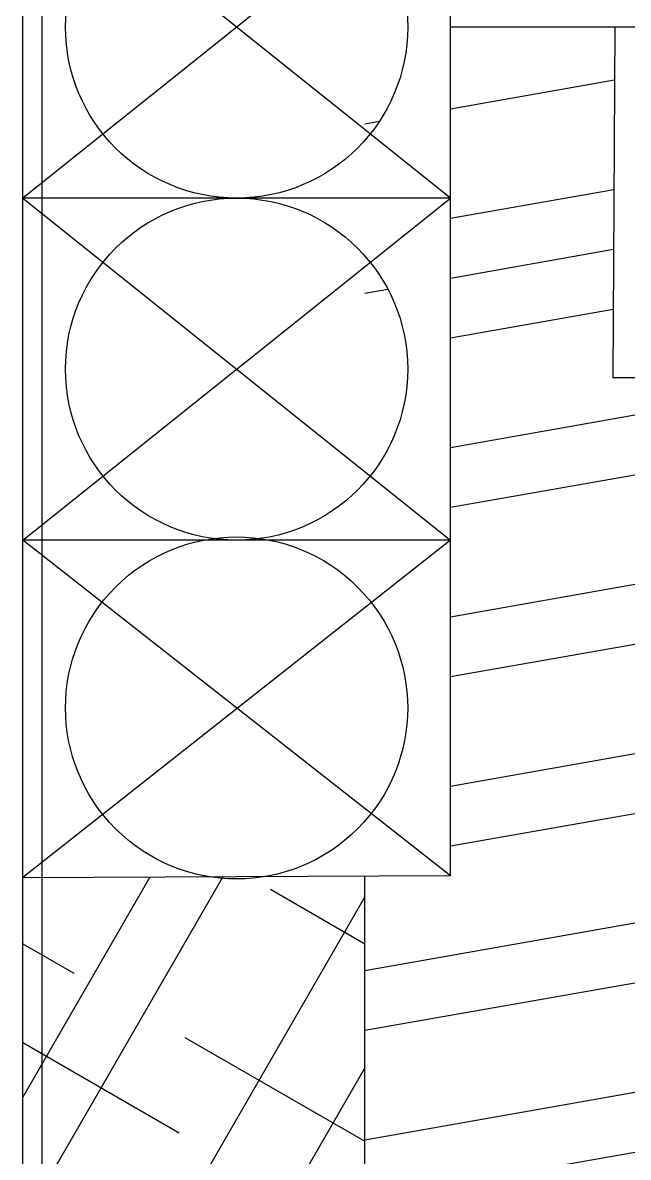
# Model space of a CAD drawing. Header units: millimetres. Extents: x 9612 to 23319, y 1863 to 14354.
# Drawn here: x 11731.4 to 11766.8, y 8161.8 to 8228.2 of the extents above; entities that cross this region are included whole.
import ezdxf

# ---------------------------------------------------------------- set-up
doc = ezdxf.new("R2010")
doc.units = ezdxf.units.MM
doc.header["$MEASUREMENT"] = 0

# ---------------------------------------------------------------- blocks, each defined once
blk = doc.blocks.new('ijkkkkkkkkk')
for p, q in [((1257.22988, -1041.89229), (1257.22988, 739.71136)), ((1256.09956, 226.67291), (1256.09956, 306.67291)), ((1281.10466, 227.05154), (1281.10466, 306.67291)), ((1281.10466, 286.67291), (1256.09956, 266.67291)), ((1281.10466, 266.67291), (1256.09956, 286.67291)), ((1290.70126, 276.67291), (1290.59956, 256.17291)), ((1281.10466, 266.67291), (1256.09956, 266.67291)), ((1256.09956, 266.67291), (1281.10466, 246.67291)), ((1256.09956, 246.67291), (1281.10466, 266.67291)), ((1306.59956, 256.17291), (1290.59956, 256.17291)), ((1281.10466, 246.67291), (1256.09956, 246.67291)), ((1281.10466, 246.67291), (1256.09956, 226.9379)), ((1281.10466, 227.05154), (1256.09956, 246.67291)), ((1256.09956, 226.9379), (1281.09956, 227.05555)), ((1256.09956, 126.67291), (1256.09956, 226.67291))]:
    blk.add_line(p, q)
at = {"linetype": 'Continuous'}
for p, q in [((1256.09956, -44.60671), (1256.09956, 385.22296)), ((1321.09956, 276.67291), (1281.09956, 276.67291)), ((1281.10466, 271.89829), (1290.68595, 273.58773)), ((1276.09956, 271.01575), (1276.94888, 271.16551)), ((1281.10466, 265.4982), (1290.65417, 267.18204)), ((1281.10466, 261.99788), (1290.63679, 263.67865)), ((1281.10466, 261.99788), (1290.63679, 263.67865)), ((1276.09956, 261.11534), (1277.44003, 261.3517)), ((1281.10466, 258.49755), (1290.61941, 260.17526)), ((1281.10466, 252.09747), (1304.21765, 256.17291)), ((1281.10466, 248.59715), (1321.09956, 255.64932)), ((1281.10466, 242.19706), (1321.09956, 249.24924)), ((1281.10466, 238.69674), (1321.09956, 245.74891)), ((1281.10466, 232.29665), (1321.09956, 239.34883)), ((1281.10466, 228.79633), (1321.09956, 235.84851)), ((1276.09956, 221.51371), (1321.09956, 229.44842)), ((1267.79424, 226.99293), (1256.09956, 206.73715)), ((1263.52773, 226.97285), (1256.09956, 214.10687)), ((1276.09956, 126.67291), (1276.09655, 227.032)), ((1270.582, 226.25884), (1276.09956, 223.07328)), ((1276.09956, 225.81554), (1256.09956, 191.17452)), ((1276.09956, 218.01338), (1321.09956, 225.9481)), ((1256.09956, 223.07328), (1259.08681, 221.34859)), ((1276.09956, 211.6133), (1321.09956, 219.54801)), ((1256.09956, 217.29978), (1265.24706, 212.01846)), ((1265.582, 217.59859), (1276.09956, 211.52628)), ((1276.09956, 215.81554), (1256.09956, 181.17452)), ((1276.09956, 208.11297), (1321.09956, 216.04769))]:
    blk.add_line(p, q, dxfattribs=at)
for centre, major_axis, start_param, end_param in [((1268.60211, 276.67291), (-7.07107, 7.07107), 3.92699082, 10.21017612), ((1268.60211, 256.67291), (-7.07107, 7.07107), 3.92699082, 10.21017612), ((1268.60211, 236.86223), (7.07107, 7.07107), 5.49778714, 11.78097245)]:
    blk.add_ellipse(centre, major_axis=major_axis, ratio=1, start_param=start_param, end_param=end_param)

msp = doc.modelspace()

# ---------------------------------------------------------------- block references
msp.add_blockref('ijkkkkkkkkk', (10475.34511, 7951.25402))

doc.saveas('drawing.dxf')
